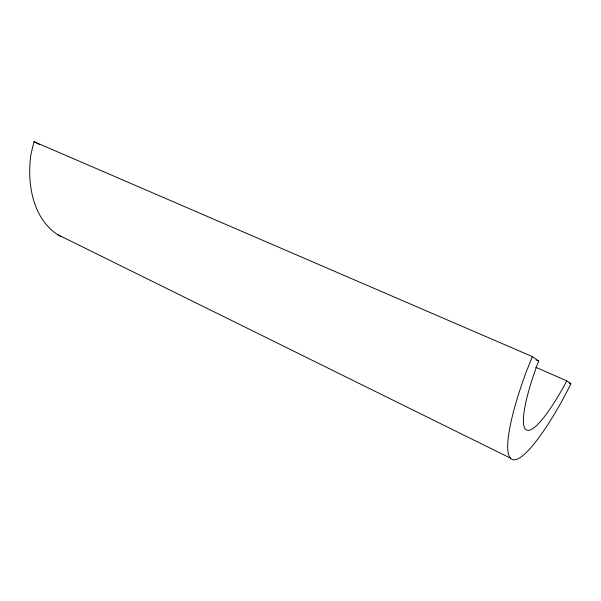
<?xml version="1.0" encoding="UTF-8"?>
<svg xmlns="http://www.w3.org/2000/svg" width="601" height="601" viewBox="0 0 601 601"><rect width="100%" height="100%" fill="white"/><g stroke="black" fill="none" stroke-linecap="round" stroke-linejoin="round"><path stroke-width="0.9" d="M535.784 367.316L566.735 380.824L564.249 385.602A97.4 17.97 -66 0 1 525.943 429.655A97.4 17.97 -66 0 1 537.302 364.634L538.721 361.088L532.321 356.588L34.017 141.693L30.929 154.374A97.475 65.937 -69.4 0 0 61.407 236.794M532.321 356.588L525.755 373.101A130.718 24.205 -66 0 0 511.406 459.014A130.718 24.205 -66 0 0 563.265 398.606L570.95 383.791L566.735 380.824M536.13 359.976L538.721 361.088M569.23 383.04L570.95 383.791M57.441 234.51L510.422 458.127M34.017 141.693L39.681 144.548"/></g></svg>
